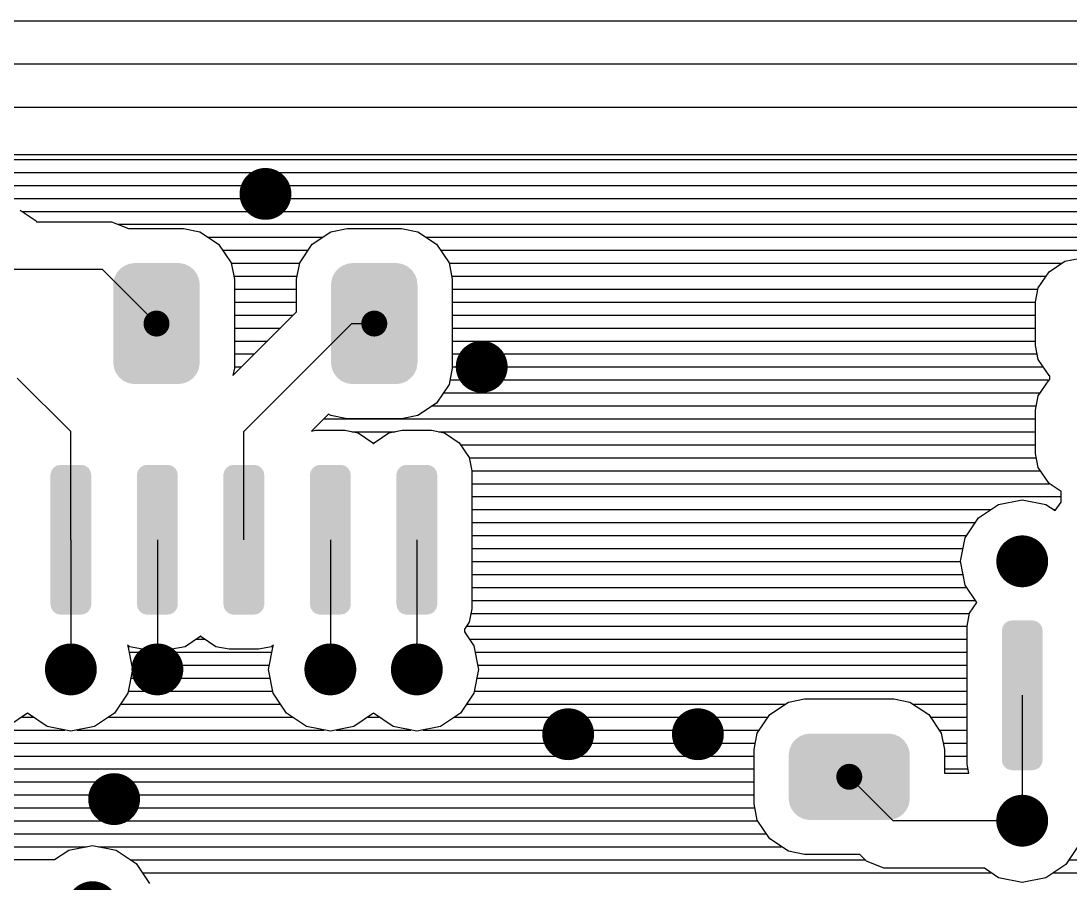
# Model space of a CAD drawing. Extents: x 295 to 953, y 10 to 290.
# Drawn here: x 733.17 to 768.6, y 105.83 to 134.96 of the extents above; entities that cross this region are included whole.
import ezdxf

# ---------------------------------------------------------------- set-up
doc = ezdxf.new("R2010")
doc.units = 0
doc.header["$LTSCALE"] = 5
doc.header["$MEASUREMENT"] = 0
doc.layers.get('0').update_dxf_attribs({"linetype": 'CONTINUOUS', "lineweight": 25})
doc.layers.add('DV-PEI-A6_TOP', color=5, linetype='CONTINUOUS')

msp = doc.modelspace()

# ---------------------------------------------------------------- linework, layer by layer
for points, const_width in [([(740.989, 129.117, 1), (741.865, 129.117, 1)], 0.876), ([(737.528, 124.736, 1), (737.966, 124.736, 1)], 0.438), ([(744.883, 124.736, 1), (745.321, 124.736, 1)], 0.438), ([(748.292, 123.275, 1), (749.168, 123.275, 1)], 0.876), ([(766.548, 116.703, 1), (767.424, 116.703, 1)], 0.876), ([(734.417, 113.052, 1), (735.293, 113.052, 1)], 0.876), ([(737.338, 113.052, 1), (738.214, 113.052, 1)], 0.876), ([(743.18, 113.052, 1), (744.056, 113.052, 1)], 0.876), ([(746.101, 113.052, 1), (746.977, 113.052, 1)], 0.876), ([(751.213, 110.861, 1), (752.089, 110.861, 1)], 0.876), ([(755.594, 110.861, 1), (756.47, 110.861, 1)], 0.876), ([(760.925, 109.424, 1), (761.363, 109.424, 1)], 0.438), ([(735.877, 108.67, 1), (736.754, 108.67, 1)], 0.876), ([(766.548, 107.94, 1), (767.424, 107.94, 1)], 0.876), ([(735.147, 105.019, 1), (736.023, 105.019, 1)], 0.876)]:
    msp.add_lwpolyline(points, format="xyb", close=True, dxfattribs=dict(const_width=const_width))
for points in [[(736.397, 126.437), (736.492, 126.553), (739.092, 126.437), (739.007, 126.553)], [(736.492, 126.553), (736.514, 126.58), (739.007, 126.553), (738.974, 126.58)], [(736.514, 126.58), (736.636, 126.67), (738.974, 126.58), (738.864, 126.67)], [(736.636, 126.67), (736.662, 126.689), (738.864, 126.67), (738.822, 126.689)], [(736.662, 126.689), (736.808, 126.747), (738.822, 126.689), (738.696, 126.747)], [(736.808, 126.747), (736.834, 126.757), (738.696, 126.747), (738.639, 126.757)], [(736.834, 126.757), (737.009, 126.78), (738.639, 126.757), (738.515, 126.78)], [(737.009, 126.78), (737.017, 126.781), (738.515, 126.78), (738.477, 126.781)], [(743.752, 126.437), (743.847, 126.553), (746.447, 126.437), (746.362, 126.553)], [(743.847, 126.553), (743.869, 126.58), (746.362, 126.553), (746.329, 126.58)], [(743.869, 126.58), (743.991, 126.67), (746.329, 126.58), (746.219, 126.67)], [(743.991, 126.67), (744.018, 126.689), (746.219, 126.67), (746.177, 126.689)], [(744.018, 126.689), (744.163, 126.747), (746.177, 126.689), (746.051, 126.747)], [(744.163, 126.747), (744.189, 126.757), (746.051, 126.747), (745.994, 126.757)], [(744.189, 126.757), (744.364, 126.78), (745.994, 126.757), (745.87, 126.78)], [(744.364, 126.78), (744.372, 126.781), (745.87, 126.78), (745.832, 126.781)], [(736.287, 126.088), (736.313, 126.233), (739.203, 126.088), (739.184, 126.233)], [(736.313, 126.233), (736.32, 126.27), (739.184, 126.233), (739.17, 126.27)], [(736.32, 126.27), (736.382, 126.405), (739.17, 126.27), (739.116, 126.405)], [(736.382, 126.405), (736.397, 126.437), (739.116, 126.405), (739.092, 126.437)], [(743.642, 126.088), (743.669, 126.233), (746.558, 126.088), (746.539, 126.233)], [(743.669, 126.233), (743.675, 126.27), (746.539, 126.233), (746.525, 126.27)], [(743.675, 126.27), (743.737, 126.405), (746.525, 126.27), (746.471, 126.405)], [(743.737, 126.405), (743.752, 126.437), (746.471, 126.405), (746.447, 126.437)], [(736.286, 126.05), (736.287, 126.088), (739.207, 126.05), (739.203, 126.088)], [(736.286, 123.422), (736.286, 126.05), (739.207, 123.422), (739.207, 126.05)], [(743.641, 126.05), (743.642, 126.088), (746.562, 126.05), (746.558, 126.088)], [(743.641, 123.422), (743.641, 126.05), (746.562, 123.422), (746.562, 126.05)], [(736.291, 123.384), (736.286, 123.422), (739.206, 123.384), (739.207, 123.422)], [(736.31, 123.239), (736.291, 123.384), (739.18, 123.239), (739.206, 123.384)], [(743.646, 123.384), (743.641, 123.422), (746.561, 123.384), (746.562, 123.422)], [(743.665, 123.239), (743.646, 123.384), (746.535, 123.239), (746.561, 123.384)], [(736.324, 123.202), (736.31, 123.239), (739.174, 123.202), (739.18, 123.239)], [(736.378, 123.067), (736.324, 123.202), (739.112, 123.067), (739.174, 123.202)], [(736.402, 123.035), (736.378, 123.067), (739.097, 123.035), (739.112, 123.067)], [(736.487, 122.919), (736.402, 123.035), (739.002, 122.919), (739.097, 123.035)], [(743.679, 123.202), (743.665, 123.239), (746.529, 123.202), (746.535, 123.239)], [(743.733, 123.067), (743.679, 123.202), (746.467, 123.067), (746.529, 123.202)], [(743.757, 123.035), (743.733, 123.067), (746.452, 123.035), (746.467, 123.067)], [(743.842, 122.919), (743.757, 123.035), (746.357, 122.919), (746.452, 123.035)], [(736.52, 122.892), (736.487, 122.919), (738.98, 122.892), (739.002, 122.919)], [(736.63, 122.802), (736.52, 122.892), (738.857, 122.802), (738.98, 122.892)], [(736.672, 122.783), (736.63, 122.802), (738.831, 122.783), (738.857, 122.802)], [(736.797, 122.725), (736.672, 122.783), (738.686, 122.725), (738.831, 122.783)], [(736.855, 122.715), (736.797, 122.725), (738.66, 122.715), (738.686, 122.725)], [(736.979, 122.692), (736.855, 122.715), (738.485, 122.692), (738.66, 122.715)], [(737.017, 122.691), (736.979, 122.692), (738.477, 122.691), (738.485, 122.692)], [(743.875, 122.892), (743.842, 122.919), (746.335, 122.892), (746.357, 122.919)], [(743.985, 122.802), (743.875, 122.892), (746.213, 122.802), (746.335, 122.892)], [(744.027, 122.783), (743.985, 122.802), (746.186, 122.783), (746.213, 122.802)], [(744.152, 122.725), (744.027, 122.783), (746.041, 122.725), (746.186, 122.783)], [(744.21, 122.715), (744.152, 122.725), (746.015, 122.715), (746.041, 122.725)], [(744.334, 122.692), (744.21, 122.715), (745.84, 122.692), (746.015, 122.715)], [(744.372, 122.691), (744.334, 122.692), (745.832, 122.691), (745.84, 122.692)], [(734.194, 119.743), (734.202, 119.773), (735.521, 119.743), (735.503, 119.773)], [(734.202, 119.773), (734.261, 119.85), (735.503, 119.773), (735.455, 119.85)], [(734.261, 119.85), (734.279, 119.874), (735.455, 119.85), (735.424, 119.874)], [(734.279, 119.874), (734.365, 119.927), (735.424, 119.874), (735.354, 119.927)], [(734.365, 119.927), (734.386, 119.94), (735.354, 119.927), (735.308, 119.94)], [(734.386, 119.94), (734.502, 119.962), (735.308, 119.94), (735.233, 119.962)], [(734.502, 119.962), (734.51, 119.963), (735.233, 119.962), (735.2, 119.963)], [(737.115, 119.743), (737.123, 119.773), (738.442, 119.743), (738.424, 119.773)], [(737.123, 119.773), (737.182, 119.85), (738.424, 119.773), (738.376, 119.85)], [(737.182, 119.85), (737.2, 119.874), (738.376, 119.85), (738.345, 119.874)], [(737.2, 119.874), (737.286, 119.927), (738.345, 119.874), (738.275, 119.927)], [(737.286, 119.927), (737.307, 119.94), (738.275, 119.927), (738.229, 119.94)], [(737.307, 119.94), (737.423, 119.962), (738.229, 119.94), (738.154, 119.962)], [(737.423, 119.962), (737.431, 119.963), (738.154, 119.962), (738.121, 119.963)], [(740.036, 119.743), (740.044, 119.773), (741.363, 119.743), (741.345, 119.773)], [(740.044, 119.773), (740.103, 119.85), (741.345, 119.773), (741.297, 119.85)], [(740.103, 119.85), (740.121, 119.874), (741.297, 119.85), (741.266, 119.874)], [(740.121, 119.874), (740.207, 119.927), (741.266, 119.874), (741.196, 119.927)], [(740.207, 119.927), (740.228, 119.94), (741.196, 119.927), (741.15, 119.94)], [(740.228, 119.94), (740.344, 119.962), (741.15, 119.94), (741.075, 119.962)], [(740.344, 119.962), (740.352, 119.963), (741.075, 119.962), (741.042, 119.963)], [(742.957, 119.743), (742.965, 119.773), (744.284, 119.743), (744.266, 119.773)], [(742.965, 119.773), (743.024, 119.85), (744.266, 119.773), (744.218, 119.85)], [(743.024, 119.85), (743.042, 119.874), (744.218, 119.85), (744.187, 119.874)], [(743.042, 119.874), (743.128, 119.927), (744.187, 119.874), (744.117, 119.927)], [(743.128, 119.927), (743.149, 119.94), (744.117, 119.927), (744.071, 119.94)], [(743.149, 119.94), (743.265, 119.962), (744.071, 119.94), (743.996, 119.962)], [(743.265, 119.962), (743.273, 119.963), (743.996, 119.962), (743.963, 119.963)], [(745.878, 119.743), (745.886, 119.773), (747.205, 119.743), (747.187, 119.773)], [(745.886, 119.773), (745.945, 119.85), (747.187, 119.773), (747.139, 119.85)], [(745.945, 119.85), (745.963, 119.874), (747.139, 119.85), (747.108, 119.874)], [(745.963, 119.874), (746.049, 119.927), (747.108, 119.874), (747.038, 119.927)], [(746.049, 119.927), (746.07, 119.94), (747.038, 119.927), (746.992, 119.94)], [(746.07, 119.94), (746.186, 119.962), (746.992, 119.94), (746.917, 119.962)], [(746.186, 119.962), (746.194, 119.963), (746.917, 119.962), (746.884, 119.963)], [(734.166, 119.618), (734.167, 119.651), (735.544, 119.618), (735.538, 119.651)], [(734.166, 115.249), (734.166, 119.618), (735.544, 115.249), (735.544, 119.618)], [(734.167, 119.651), (734.194, 119.743), (735.538, 119.651), (735.521, 119.743)], [(737.087, 119.618), (737.088, 119.651), (738.465, 119.618), (738.459, 119.651)], [(737.087, 115.249), (737.087, 119.618), (738.465, 115.249), (738.465, 119.618)], [(737.088, 119.651), (737.115, 119.743), (738.459, 119.651), (738.442, 119.743)], [(740.008, 119.618), (740.009, 119.651), (741.386, 119.618), (741.38, 119.651)], [(740.008, 115.249), (740.008, 119.618), (741.386, 115.249), (741.386, 119.618)], [(740.009, 119.651), (740.036, 119.743), (741.38, 119.651), (741.363, 119.743)], [(742.929, 119.618), (742.93, 119.651), (744.307, 119.618), (744.301, 119.651)], [(742.929, 115.249), (742.929, 119.618), (744.307, 115.249), (744.307, 119.618)], [(742.93, 119.651), (742.957, 119.743), (744.301, 119.651), (744.284, 119.743)], [(745.85, 119.618), (745.851, 119.651), (747.228, 119.618), (747.222, 119.651)], [(745.85, 115.249), (745.85, 119.618), (747.228, 115.249), (747.228, 119.618)], [(745.851, 119.651), (745.878, 119.743), (747.222, 119.651), (747.205, 119.743)], [(734.172, 115.216), (734.166, 115.249), (735.543, 115.216), (735.544, 115.249)], [(734.189, 115.124), (734.172, 115.216), (735.517, 115.124), (735.543, 115.216)], [(737.093, 115.216), (737.087, 115.249), (738.464, 115.216), (738.465, 115.249)], [(737.11, 115.124), (737.093, 115.216), (738.438, 115.124), (738.464, 115.216)], [(740.014, 115.216), (740.008, 115.249), (741.385, 115.216), (741.386, 115.249)], [(740.031, 115.124), (740.014, 115.216), (741.359, 115.124), (741.385, 115.216)], [(742.935, 115.216), (742.929, 115.249), (744.306, 115.216), (744.307, 115.249)], [(742.952, 115.124), (742.935, 115.216), (744.28, 115.124), (744.306, 115.216)], [(745.856, 115.216), (745.85, 115.249), (747.227, 115.216), (747.228, 115.249)], [(745.873, 115.124), (745.856, 115.216), (747.201, 115.124), (747.227, 115.216)], [(734.208, 115.094), (734.189, 115.124), (735.508, 115.094), (735.517, 115.124)], [(734.255, 115.017), (734.208, 115.094), (735.449, 115.017), (735.508, 115.094)], [(734.286, 114.993), (734.255, 115.017), (735.432, 114.993), (735.449, 115.017)], [(734.356, 114.94), (734.286, 114.993), (735.346, 114.94), (735.432, 114.993)], [(734.402, 114.927), (734.356, 114.94), (735.324, 114.927), (735.346, 114.94)], [(734.477, 114.905), (734.402, 114.927), (735.208, 114.905), (735.324, 114.927)], [(734.51, 114.904), (734.477, 114.905), (735.2, 114.904), (735.208, 114.905)], [(737.129, 115.094), (737.11, 115.124), (738.429, 115.094), (738.438, 115.124)], [(737.176, 115.017), (737.129, 115.094), (738.37, 115.017), (738.429, 115.094)], [(737.207, 114.993), (737.176, 115.017), (738.353, 114.993), (738.37, 115.017)], [(737.277, 114.94), (737.207, 114.993), (738.267, 114.94), (738.353, 114.993)], [(737.323, 114.927), (737.277, 114.94), (738.245, 114.927), (738.267, 114.94)], [(737.398, 114.905), (737.323, 114.927), (738.129, 114.905), (738.245, 114.927)], [(737.431, 114.904), (737.398, 114.905), (738.121, 114.904), (738.129, 114.905)], [(740.05, 115.094), (740.031, 115.124), (741.35, 115.094), (741.359, 115.124)], [(740.097, 115.017), (740.05, 115.094), (741.291, 115.017), (741.35, 115.094)], [(740.128, 114.993), (740.097, 115.017), (741.274, 114.993), (741.291, 115.017)], [(740.198, 114.94), (740.128, 114.993), (741.188, 114.94), (741.274, 114.993)], [(740.244, 114.927), (740.198, 114.94), (741.166, 114.927), (741.188, 114.94)], [(740.319, 114.905), (740.244, 114.927), (741.05, 114.905), (741.166, 114.927)], [(740.352, 114.904), (740.319, 114.905), (741.042, 114.904), (741.05, 114.905)], [(742.971, 115.094), (742.952, 115.124), (744.271, 115.094), (744.28, 115.124)], [(743.018, 115.017), (742.971, 115.094), (744.212, 115.017), (744.271, 115.094)], [(743.049, 114.993), (743.018, 115.017), (744.195, 114.993), (744.212, 115.017)], [(743.119, 114.94), (743.049, 114.993), (744.109, 114.94), (744.195, 114.993)], [(743.165, 114.927), (743.119, 114.94), (744.087, 114.927), (744.109, 114.94)], [(743.24, 114.905), (743.165, 114.927), (743.971, 114.905), (744.087, 114.927)], [(743.273, 114.904), (743.24, 114.905), (743.963, 114.904), (743.971, 114.905)], [(745.892, 115.094), (745.873, 115.124), (747.192, 115.094), (747.201, 115.124)], [(745.939, 115.017), (745.892, 115.094), (747.133, 115.017), (747.192, 115.094)], [(745.97, 114.993), (745.939, 115.017), (747.116, 114.993), (747.133, 115.017)], [(746.04, 114.94), (745.97, 114.993), (747.03, 114.94), (747.116, 114.993)], [(746.086, 114.927), (746.04, 114.94), (747.008, 114.927), (747.03, 114.94)], [(746.161, 114.905), (746.086, 114.927), (746.892, 114.905), (747.008, 114.927)], [(746.194, 114.904), (746.161, 114.905), (746.884, 114.904), (746.892, 114.905)], [(766.298, 114.394), (766.325, 114.485), (767.669, 114.394), (767.652, 114.485)], [(766.325, 114.485), (766.333, 114.515), (767.652, 114.485), (767.634, 114.515)], [(766.333, 114.515), (766.392, 114.592), (767.634, 114.515), (767.586, 114.592)], [(766.392, 114.592), (766.41, 114.616), (767.586, 114.592), (767.555, 114.616)], [(766.41, 114.616), (766.496, 114.669), (767.555, 114.616), (767.485, 114.669)], [(766.496, 114.669), (766.517, 114.682), (767.485, 114.669), (767.439, 114.682)], [(766.517, 114.682), (766.633, 114.704), (767.439, 114.682), (767.364, 114.704)], [(766.633, 114.704), (766.641, 114.705), (767.364, 114.704), (767.331, 114.705)], [(766.297, 114.361), (766.298, 114.394), (767.675, 114.361), (767.669, 114.394)], [(766.297, 109.991), (766.297, 114.361), (767.675, 109.991), (767.675, 114.361)], [(759.21, 110.541), (759.305, 110.657), (763.073, 110.541), (762.988, 110.657)], [(759.305, 110.657), (759.327, 110.684), (762.988, 110.657), (762.955, 110.684)], [(759.327, 110.684), (759.449, 110.774), (762.955, 110.684), (762.845, 110.774)], [(759.449, 110.774), (759.475, 110.793), (762.845, 110.774), (762.804, 110.793)], [(759.475, 110.793), (759.621, 110.851), (762.804, 110.793), (762.678, 110.851)], [(759.621, 110.851), (759.647, 110.861), (762.678, 110.851), (762.62, 110.861)], [(759.647, 110.861), (759.822, 110.884), (762.62, 110.861), (762.496, 110.884)], [(759.822, 110.884), (759.83, 110.885), (762.496, 110.884), (762.459, 110.885)], [(759.099, 110.154), (759.1, 110.192), (763.189, 110.154), (763.184, 110.192)], [(759.1, 110.192), (759.126, 110.337), (763.184, 110.192), (763.165, 110.337)], [(759.126, 110.337), (759.133, 110.374), (763.165, 110.337), (763.151, 110.374)], [(759.133, 110.374), (759.195, 110.508), (763.151, 110.374), (763.097, 110.508)], [(759.195, 110.508), (759.21, 110.541), (763.097, 110.508), (763.073, 110.541)], [(759.099, 108.694), (759.099, 110.154), (763.189, 108.694), (763.189, 110.154)], [(766.303, 109.958), (766.297, 109.991), (767.674, 109.958), (767.675, 109.991)], [(766.32, 109.867), (766.303, 109.958), (767.648, 109.867), (767.674, 109.958)], [(766.339, 109.836), (766.32, 109.867), (767.639, 109.836), (767.648, 109.867)], [(766.386, 109.759), (766.339, 109.836), (767.58, 109.759), (767.639, 109.836)], [(766.417, 109.736), (766.386, 109.759), (767.563, 109.736), (767.58, 109.759)], [(766.487, 109.683), (766.417, 109.736), (767.477, 109.683), (767.563, 109.736)], [(766.533, 109.669), (766.487, 109.683), (767.455, 109.669), (767.477, 109.683)], [(766.608, 109.648), (766.533, 109.669), (767.339, 109.648), (767.455, 109.669)], [(766.641, 109.646), (766.608, 109.648), (767.331, 109.646), (767.339, 109.648)], [(759.104, 108.656), (759.099, 108.694), (763.188, 108.656), (763.189, 108.694)], [(759.123, 108.511), (759.104, 108.656), (763.162, 108.511), (763.188, 108.656)], [(759.137, 108.475), (759.123, 108.511), (763.155, 108.475), (763.162, 108.511)], [(759.191, 108.34), (759.137, 108.475), (763.093, 108.34), (763.155, 108.475)], [(759.215, 108.307), (759.191, 108.34), (763.078, 108.307), (763.093, 108.34)], [(759.3, 108.191), (759.215, 108.307), (762.983, 108.191), (763.078, 108.307)], [(759.333, 108.164), (759.3, 108.191), (762.961, 108.164), (762.983, 108.191)], [(759.443, 108.074), (759.333, 108.164), (762.839, 108.074), (762.961, 108.164)], [(759.485, 108.055), (759.443, 108.074), (762.813, 108.055), (762.839, 108.074)], [(759.61, 107.997), (759.485, 108.055), (762.668, 107.997), (762.813, 108.055)], [(759.668, 107.987), (759.61, 107.997), (762.641, 107.987), (762.668, 107.997)], [(759.792, 107.965), (759.668, 107.987), (762.466, 107.965), (762.641, 107.987)], [(759.83, 107.964), (759.792, 107.965), (762.459, 107.964), (762.466, 107.965)]]:
    msp.add_solid(points)
at = {"layer": 'DV-PEI-A6_TOP', "color": 7}
for p, q in [((707.836, 134.959), (769.907, 134.959)), ((856.807, 133.499), (710.757, 133.499)), ((858.267, 132.038), (711.487, 132.038)), ((797.534, 130.432), (712.147, 130.432)), ((712.001, 130.28), (797.435, 130.28)), ((726.32, 129.842), (797.178, 129.842)), ((727.377, 129.404), (797.09, 129.404)), ((727.786, 128.966), (797.061, 128.966)), ((733.143, 128.568), (733.681, 128.206)), ((733.196, 128.527), (797.148, 128.527)), ((733.681, 128.206), (733.698, 128.177)), ((733.698, 128.177), (736.222, 128.177)), ((736.222, 128.177), (736.8, 127.943)), ((736.432, 128.089), (797.335, 128.089)), ((736.8, 127.943), (736.83, 127.949)), ((736.83, 127.949), (738.664, 127.949)), ((738.664, 127.949), (739.213, 127.838)), ((743.636, 127.838), (744.185, 127.949)), ((744.185, 127.949), (746.019, 127.949)), ((746.019, 127.949), (746.574, 127.838)), ((739.213, 127.838), (739.844, 127.417)), ((739.488, 127.651), (743.361, 127.651)), ((743.005, 127.417), (743.636, 127.838)), ((746.574, 127.838), (747.205, 127.417)), ((746.849, 127.651), (797.54, 127.651)), ((739.844, 127.417), (740.265, 126.787)), ((739.978, 127.213), (742.87, 127.213)), ((742.584, 126.787), (743.005, 127.417)), ((747.205, 127.417), (747.626, 126.787)), ((747.339, 127.213), (797.312, 127.213)), ((768.429, 126.839), (768.902, 126.938)), ((731.934, 126.57), (735.907, 126.57)), ((735.907, 126.57), (737.747, 124.736)), ((740.265, 126.787), (740.376, 126.237)), ((740.265, 126.775), (742.584, 126.775)), ((742.473, 126.237), (742.584, 126.787)), ((747.626, 126.787), (747.731, 126.237)), ((747.626, 126.775), (768.336, 126.775)), ((767.892, 126.483), (768.429, 126.839)), ((740.352, 126.337), (742.496, 126.337)), ((740.376, 126.237), (740.376, 123.229)), ((742.473, 125.133), (742.473, 126.237)), ((747.713, 126.337), (767.798, 126.337)), ((747.731, 126.237), (747.731, 123.229)), ((767.529, 125.945), (767.892, 126.483)), ((740.376, 125.899), (742.473, 125.899)), ((747.731, 125.899), (767.524, 125.899)), ((767.436, 125.466), (767.529, 125.945)), ((740.376, 125.46), (742.473, 125.46)), ((747.731, 125.46), (767.436, 125.46)), ((767.436, 124), (767.436, 125.466)), ((740.323, 122.983), (742.473, 125.133)), ((740.376, 125.022), (742.368, 125.022)), ((740.697, 121.085), (744.348, 124.736)), ((744.348, 124.736), (745.102, 124.736)), ((747.731, 125.022), (767.436, 125.022)), ((740.376, 124.584), (741.93, 124.584)), ((747.731, 124.584), (767.436, 124.584)), ((740.376, 124.146), (741.492, 124.146)), ((747.731, 124.146), (767.436, 124.146)), ((740.376, 123.708), (741.053, 123.708)), ((747.731, 123.708), (767.494, 123.708)), ((767.529, 123.521), (767.436, 124)), ((767.892, 122.983), (767.529, 123.521)), ((740.376, 123.229), (740.323, 122.983)), ((740.376, 123.27), (740.615, 123.27)), ((747.731, 123.229), (747.626, 122.68)), ((747.731, 123.27), (767.699, 123.27)), ((767.921, 122.966), (767.892, 122.983)), ((767.921, 122.849), (767.921, 122.966)), ((734.855, 121.085), (733.038, 122.896)), ((747.626, 122.68), (747.205, 122.049)), ((747.655, 122.832), (767.897, 122.832)), ((767.529, 122.294), (767.892, 122.832)), ((767.892, 122.832), (767.921, 122.849)), ((747.433, 122.393), (767.599, 122.393)), ((767.436, 121.815), (767.529, 122.294)), ((747.205, 122.049), (746.574, 121.628)), ((747.065, 121.955), (767.465, 121.955)), ((743.56, 121.675), (742.987, 121.102)), ((743.636, 121.628), (743.56, 121.675)), ((744.185, 121.523), (743.636, 121.628)), ((746.574, 121.628), (746.019, 121.523)), ((767.436, 120.349), (767.436, 121.815)), ((743.402, 121.517), (767.436, 121.517)), ((746.019, 121.523), (744.185, 121.523)), ((734.855, 117.433), (734.855, 121.085)), ((740.697, 117.433), (740.697, 121.085)), ((742.987, 121.102), (743.121, 121.131)), ((743.121, 121.131), (744.109, 121.131)), ((744.109, 121.131), (744.553, 121.044)), ((744.348, 121.079), (745.803, 121.079)), ((744.553, 121.044), (745.049, 120.705)), ((745.102, 120.705), (745.598, 121.044)), ((745.598, 121.044), (746.042, 121.131)), ((746.042, 121.131), (747.03, 121.131)), ((747.03, 121.131), (747.474, 121.044)), ((747.269, 121.079), (767.436, 121.079)), ((747.474, 121.044), (747.97, 120.705)), ((745.049, 120.705), (745.079, 120.67)), ((745.079, 120.67), (745.102, 120.705)), ((747.97, 120.705), (748.309, 120.208)), ((748.017, 120.641), (767.436, 120.641)), ((748.309, 120.208), (748.397, 119.764)), ((748.309, 120.203), (767.465, 120.203)), ((767.529, 119.87), (767.436, 120.349)), ((748.397, 119.764), (767.599, 119.764)), ((748.397, 119.764), (748.397, 115.097)), ((767.892, 119.332), (767.529, 119.87)), ((748.397, 119.326), (767.897, 119.326)), ((768.301, 119.063), (767.892, 119.332)), ((768.301, 118.707), (768.301, 119.063)), ((748.397, 118.888), (768.301, 118.888)), ((766.186, 118.625), (766.986, 118.783)), ((766.986, 118.783), (767.781, 118.625)), ((768.102, 118.415), (768.301, 118.707)), ((748.397, 118.45), (765.923, 118.45)), ((765.508, 118.175), (766.186, 118.625)), ((767.781, 118.625), (768.102, 118.415)), ((768.038, 118.45), (768.125, 118.45)), ((748.397, 118.012), (765.403, 118.012)), ((765.058, 117.498), (765.508, 118.175)), ((734.855, 117.433), (734.855, 113.052)), ((737.776, 117.433), (737.776, 113.052)), ((743.618, 117.433), (743.618, 113.052)), ((746.539, 117.433), (746.539, 113.052)), ((748.397, 117.574), (765.111, 117.574)), ((764.9, 116.703), (765.058, 117.498)), ((737.776, 116.995), (737.776, 113.73)), ((748.397, 117.136), (764.988, 117.136)), ((748.397, 116.697), (764.9, 116.697)), ((765.058, 115.903), (764.9, 116.703)), ((748.397, 116.259), (764.988, 116.259)), ((765.455, 115.307), (765.058, 115.903)), ((748.397, 115.821), (765.111, 115.821)), ((748.397, 115.383), (765.403, 115.383)), ((765.21, 114.951), (765.455, 115.307)), ((748.397, 115.097), (748.309, 114.653)), ((748.368, 114.945), (765.21, 114.945)), ((765.122, 114.507), (765.21, 114.951)), ((748.309, 114.653), (748.146, 114.407)), ((748.21, 114.507), (765.122, 114.507)), ((765.122, 109.839), (765.122, 114.507)), ((739.207, 114.156), (738.711, 113.817)), ((739.237, 114.191), (739.207, 114.156)), ((739.26, 114.156), (739.237, 114.191)), ((739.756, 113.817), (739.26, 114.156)), ((748.146, 114.407), (748.146, 114.326)), ((748.146, 114.326), (748.461, 113.847)), ((736.835, 113.817), (736.765, 113.87)), ((736.765, 113.87), (736.777, 113.847)), ((736.777, 113.847), (736.935, 113.052)), ((737.279, 113.73), (736.835, 113.817)), ((738.711, 113.817), (738.267, 113.73)), ((739.085, 114.069), (739.383, 114.069)), ((740.2, 113.73), (739.756, 113.817)), ((741.632, 113.817), (741.188, 113.73)), ((741.532, 113.052), (741.69, 113.847)), ((741.702, 113.87), (741.632, 113.817)), ((741.69, 113.847), (741.702, 113.87)), ((748.315, 114.069), (765.122, 114.069)), ((748.461, 113.847), (748.619, 113.052)), ((736.818, 113.63), (741.649, 113.63)), ((738.267, 113.73), (737.279, 113.73)), ((741.188, 113.73), (740.2, 113.73)), ((748.502, 113.63), (765.122, 113.63)), ((736.935, 113.052), (736.777, 112.252)), ((736.906, 113.192), (741.562, 113.192)), ((741.69, 112.252), (741.532, 113.052)), ((748.619, 113.052), (748.461, 112.252)), ((748.59, 113.192), (765.122, 113.192)), ((736.876, 112.754), (741.591, 112.754)), ((748.56, 112.754), (765.122, 112.754)), ((736.789, 112.316), (741.679, 112.316)), ((748.473, 112.316), (765.122, 112.316)), ((736.777, 112.252), (736.327, 111.574)), ((742.14, 111.574), (741.69, 112.252)), ((748.461, 112.252), (748.011, 111.574)), ((759.088, 111.948), (759.637, 112.053)), ((759.637, 112.053), (762.645, 112.053)), ((762.645, 112.053), (763.195, 111.948)), ((766.986, 112.176), (766.986, 107.94)), ((736.532, 111.878), (741.936, 111.878)), ((748.216, 111.878), (758.988, 111.878)), ((758.457, 111.527), (759.088, 111.948)), ((763.195, 111.948), (763.826, 111.527)), ((763.294, 111.878), (765.122, 111.878)), ((733.395, 111.568), (732.729, 111.124)), ((733.208, 111.44), (733.576, 111.44)), ((734.055, 111.124), (733.395, 111.568)), ((736.327, 111.574), (735.65, 111.124)), ((736.129, 111.44), (742.339, 111.44)), ((742.818, 111.124), (742.14, 111.574)), ((745.079, 111.568), (744.413, 111.124)), ((744.892, 111.44), (745.26, 111.44)), ((745.739, 111.124), (745.079, 111.568)), ((748.011, 111.574), (747.334, 111.124)), ((747.813, 111.44), (758.404, 111.44)), ((758.036, 110.896), (758.457, 111.527)), ((763.826, 111.527), (764.246, 110.896)), ((763.878, 111.44), (765.122, 111.44)), ((732.133, 111.001), (734.651, 111.001)), ((734.855, 110.966), (734.055, 111.124)), ((735.65, 111.124), (734.855, 110.966)), ((735.054, 111.001), (743.414, 111.001)), ((743.618, 110.966), (742.818, 111.124)), ((744.413, 111.124), (743.618, 110.966)), ((743.817, 111.001), (746.335, 111.001)), ((746.539, 110.966), (745.739, 111.124)), ((747.334, 111.124), (746.539, 110.966)), ((746.738, 111.001), (758.112, 111.001)), ((764.17, 111.001), (765.122, 111.001)), ((710.173, 110.563), (757.972, 110.563)), ((757.931, 110.341), (758.036, 110.896)), ((764.246, 110.896), (764.357, 110.341)), ((764.31, 110.563), (765.122, 110.563)), ((757.931, 108.507), (757.931, 110.341)), ((764.357, 110.341), (764.357, 109.547)), ((710.173, 110.125), (757.931, 110.125)), ((764.357, 110.125), (765.122, 110.125)), ((765.181, 109.547), (765.122, 109.839)), ((710.173, 109.687), (757.931, 109.687)), ((764.357, 109.687), (765.152, 109.687)), ((764.357, 109.547), (765.181, 109.547)), ((710.173, 109.249), (757.931, 109.249)), ((762.628, 107.94), (761.144, 109.424)), ((710.173, 108.811), (757.931, 108.811)), ((758.036, 107.958), (757.931, 108.507)), ((710.173, 108.373), (757.954, 108.373)), ((710.173, 107.934), (758.048, 107.934)), ((758.457, 107.327), (758.036, 107.958)), ((766.986, 107.94), (762.628, 107.94)), ((710.173, 107.496), (758.346, 107.496)), ((727.021, 107.058), (735.381, 107.058)), ((734.785, 106.941), (735.585, 107.099)), ((735.585, 107.099), (736.38, 106.941)), ((735.784, 107.058), (758.854, 107.058)), ((759.088, 106.906), (758.457, 107.327)), ((768.908, 107.14), (768.458, 106.462)), ((734.306, 106.626), (734.785, 106.941)), ((736.38, 106.941), (737.057, 106.491)), ((759.637, 106.795), (759.088, 106.906)), ((761.5, 106.795), (759.637, 106.795)), ((761.722, 106.573), (761.5, 106.795)), ((732.343, 106.626), (734.306, 106.626)), ((736.859, 106.62), (761.67, 106.62)), ((737.057, 106.491), (737.507, 105.814)), ((762.312, 106.334), (761.722, 106.573)), ((765.707, 106.334), (762.312, 106.334)), ((766.186, 106.012), (765.707, 106.334)), ((768.458, 106.462), (767.781, 106.012)), ((768.563, 106.62), (777.987, 106.62)), ((737.262, 106.182), (765.929, 106.182)), ((766.986, 105.855), (766.186, 106.012)), ((767.781, 106.012), (766.986, 105.855)), ((768.038, 106.182), (777.928, 106.182))]:
    msp.add_line(p, q, dxfattribs=at)

doc.saveas('drawing.dxf')
